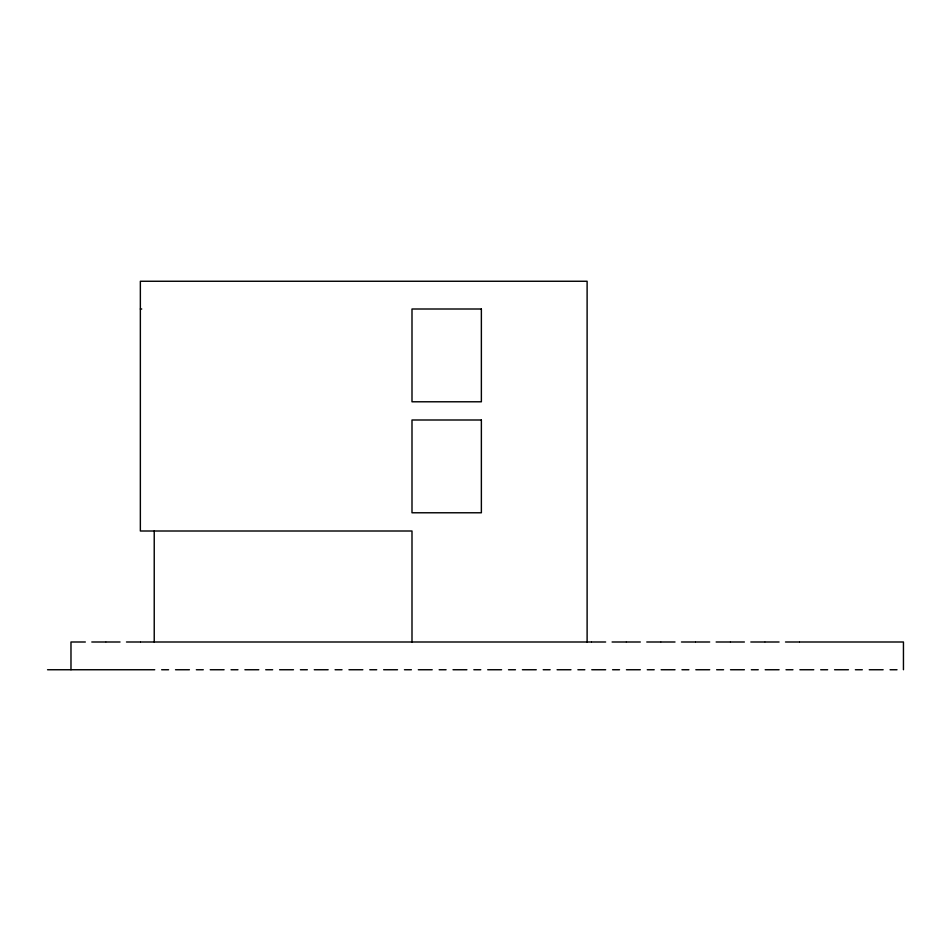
<?xml version="1.0" encoding="UTF-8"?>
<svg xmlns="http://www.w3.org/2000/svg" width="951" height="951" viewBox="0 0 951 951"><rect width="100%" height="100%" fill="white"/><g stroke="black" fill="none" stroke-linecap="round" stroke-linejoin="round"><path stroke-width="1.43" d="M140.356 309.004L141.735 309.004M85.34 641.996L70.98 641.996L70.98 669.742M91.795 641.996L105.668 641.996M106.155 641.996L120.028 641.996M126.483 641.996L140.356 641.996M140.843 641.996L591.272 641.996M591.76 641.996L605.644 641.996M612.087 641.996L625.96 641.996M626.447 641.996L640.32 641.996M646.775 641.996L660.648 641.996M661.135 641.996L675.008 641.996M681.463 641.996L695.336 641.996M695.823 641.996L709.696 641.996M716.139 641.996L730.023 641.996M730.511 641.996L744.383 641.996M750.826 641.996L764.711 641.996M765.198 641.996L779.071 641.996M785.514 641.996L799.387 641.996M799.886 641.996L903.45 641.996L903.45 669.742M47.55 669.742L154.716 669.742M161.658 669.742L168.589 669.742M175.531 669.742L189.404 669.742M196.346 669.742L203.276 669.742M210.219 669.742L224.091 669.742M231.034 669.742L237.964 669.742M244.906 669.742L258.779 669.742M265.709 669.742L272.652 669.742M279.594 669.742L293.467 669.742M300.397 669.742L307.339 669.742M314.27 669.742L328.154 669.742M335.085 669.742L342.027 669.742M348.958 669.742L362.83 669.742M369.773 669.742L376.715 669.742M383.645 669.742L397.518 669.742M404.46 669.742L411.391 669.742M418.333 669.742L432.206 669.742M439.148 669.742L446.078 669.742M453.021 669.742L466.893 669.742M473.836 669.742L480.766 669.742M487.708 669.742L501.581 669.742M508.512 669.742L515.454 669.742M522.396 669.742L536.269 669.742M543.199 669.742L550.142 669.742M557.084 669.742L570.957 669.742M577.887 669.742L584.829 669.742M591.76 669.742L605.644 669.742M612.575 669.742L619.517 669.742M626.447 669.742L640.32 669.742M647.262 669.742L654.205 669.742M661.135 669.742L675.008 669.742M681.95 669.742L688.881 669.742M695.823 669.742L709.696 669.742M716.638 669.742L723.568 669.742M730.511 669.742L744.383 669.742M751.326 669.742L758.256 669.742M765.198 669.742L779.071 669.742M786.002 669.742L792.944 669.742M799.886 669.742L813.759 669.742M820.689 669.742L827.632 669.742M834.574 669.742L848.447 669.742M855.377 669.742L862.319 669.742M869.25 669.742L883.134 669.742M890.065 669.742L897.007 669.742M587.112 641.996L587.112 281.258L140.356 281.258L140.356 531.003L411.997 531.003L411.997 641.996M154.228 531.003L154.228 641.996M481.372 309.004L411.997 309.004L411.997 401.786L481.372 401.786L481.372 309.004M481.372 419.997L411.997 419.997L411.997 512.779L481.372 512.779L481.372 419.997"/></g></svg>
